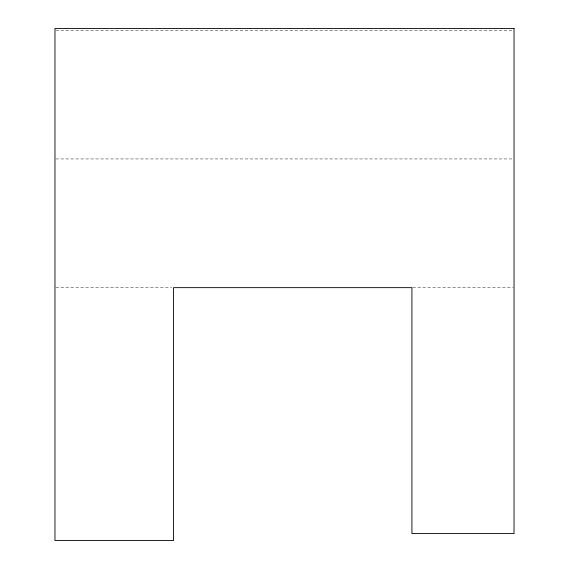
<?xml version="1.0" encoding="UTF-8"?>
<svg xmlns="http://www.w3.org/2000/svg" width="569" height="569" viewBox="0 0 569 569"><rect width="100%" height="100%" fill="white"/><g stroke="black" fill="none" stroke-linecap="round" stroke-linejoin="round"><path stroke-width="0.43" stroke-dasharray="2.85 2.13" d="M55.854 30.242L513.146 30.242M55.854 158.943L513.146 158.943M55.854 287.651L171.767 287.651M412.81 287.651L513.146 287.651"/><path stroke-width="0.85" d="M514.035 28.45L54.965 28.45L54.965 540.55L173.538 540.55L173.538 287.651L411.92 287.651L411.92 533.587L514.035 533.587L514.035 28.45"/></g></svg>
